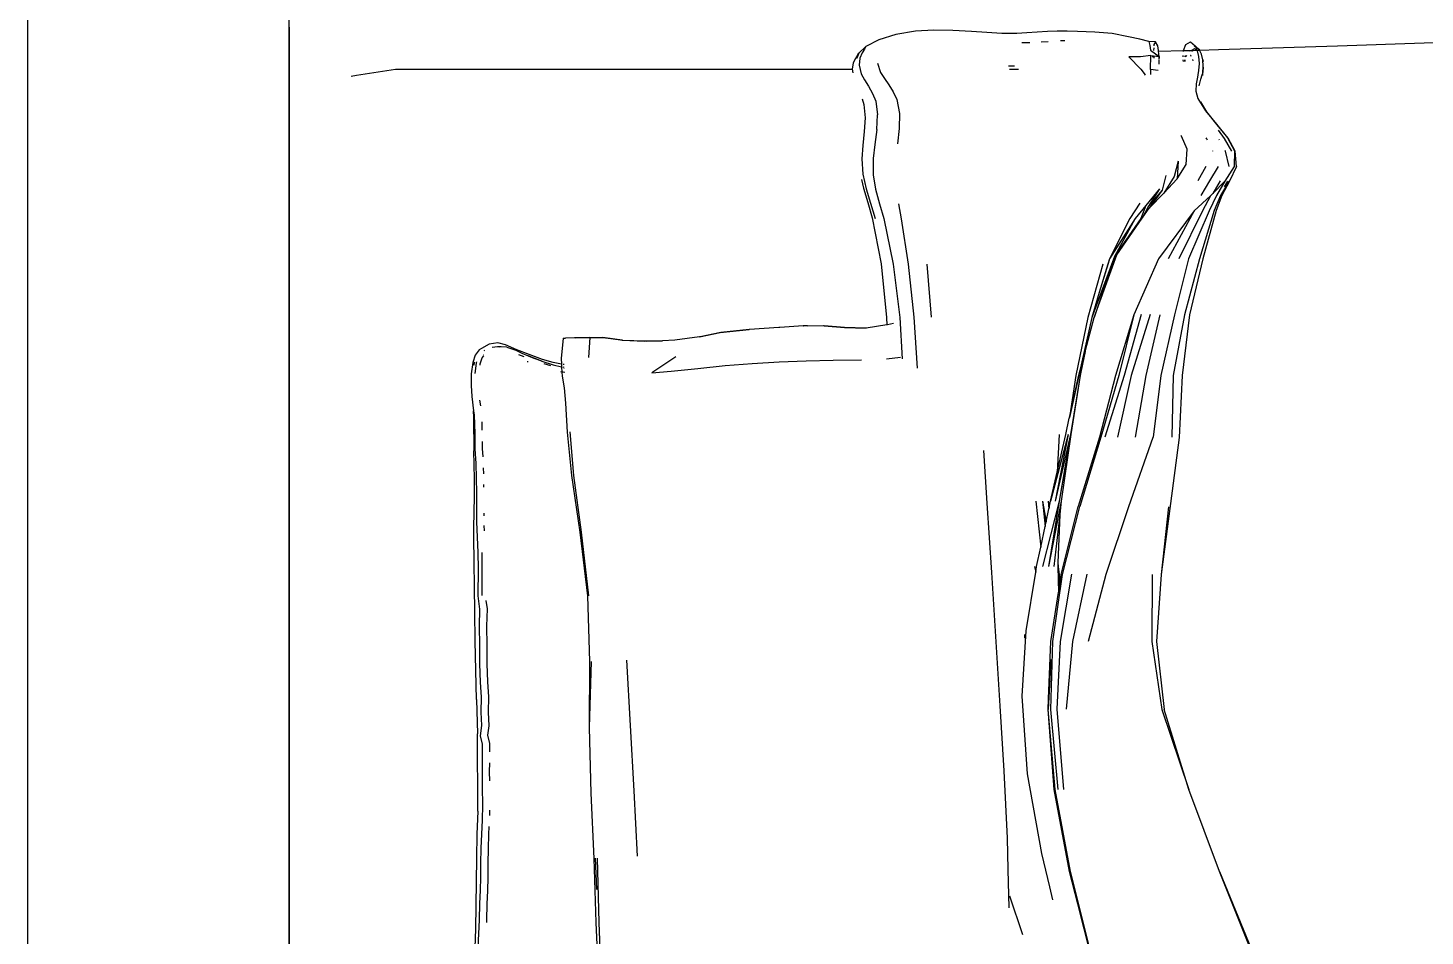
# Model space of a CAD drawing. Header units: millimetres. Extents: x -41292 to 298682, y -22072 to 33155.
# Drawn here: x 25145 to 26214, y -12740 to -12046 of the extents above; entities that cross this region are included whole.
import ezdxf

# ---------------------------------------------------------------- set-up
doc = ezdxf.new("R2010")
doc.units = ezdxf.units.MM
doc.layers.add('벽1', color=2, linetype='Continuous')

# ---------------------------------------------------------------- blocks, each defined once
blk = doc.blocks.new('rmfnasesx')
for p, q in [((52607.9, 1923), (52607.9, 7213)), ((52807.9, 3467.5), (52807.9, 2378.5)), ((53301.4, 3465.1), (53287.2, 3464.2)), ((53315.9, 3464.8), (53301.4, 3465.1)), ((53330.1, 3464), (53315.9, 3464.8)), ((53259.2, 3457.7), (53249.2, 3452.5)), ((53272.2, 3461.7), (53259.2, 3457.7)), ((53287.2, 3464.2), (53272.2, 3461.7)), ((53342, 3463.2), (53330.1, 3464)), ((53353.5, 3462.6), (53342, 3463.2)), ((53364.8, 3462.6), (53353.5, 3462.6)), ((53372.6, 3463), (53364.8, 3462.6)), ((53373.9, 3455.4), (53368.8, 3455.3)), ((53380.4, 3463.6), (53372.6, 3463)), ((53374.7, 3455.4), (53373.9, 3455.4)), ((53388.3, 3464.1), (53380.4, 3463.6)), ((53388.9, 3456.1), (53383.6, 3455.8)), ((53395.7, 3464.2), (53388.3, 3464.1)), ((53403.3, 3464.2), (53395.7, 3464.2)), ((53398.8, 3456.8), (53398.4, 3456.8)), ((53401.6, 3457), (53398.8, 3456.8)), ((53411.3, 3464), (53403.3, 3464.2)), ((53424.5, 3463.6), (53411.3, 3464)), ((53437.9, 3462.5), (53424.5, 3463.6)), ((53450.3, 3459.9), (53437.9, 3462.5)), ((53458.9, 3458.2), (53450.3, 3459.9)), ((53465.9, 3456.5), (53458.9, 3458.2)), ((53471, 3456.1), (53465.9, 3456.5)), ((53465.9, 3456.5), (53466.7, 3453.3)), ((53469.8, 3454.2), (53469.7, 3453.1)), ((53471, 3456.1), (53469.8, 3454.2)), ((53472.7, 3453), (53471, 3456.1)), ((53492.5, 3449.5), (53494.2, 3454.2)), ((53494.2, 3454.2), (53497.7, 3456.2)), ((53497.7, 3456.2), (53501.4, 3453.1)), ((53610.2, 3453.2), (53676.7, 3455.4)), ((53676.7, 3455.4), (53736.4, 3456.9)), ((53241.3, 3443.5), (53239.7, 3440.1)), ((53242.8, 3445.9), (53241.3, 3443.5)), ((53242.4, 3444), (53242.3, 3443.6)), ((53242.4, 3444), (53242.3, 3443.6)), ((53243.2, 3446.1), (53242.4, 3444)), ((53242.8, 3445.9), (53242.4, 3444)), ((53243.8, 3447.4), (53242.5, 3443.6)), ((53242.5, 3443.6), (53243.2, 3446.1)), ((53243.8, 3447.4), (53242.8, 3445.9)), ((53243.2, 3446.1), (53243.8, 3447.4)), ((53249.2, 3452.5), (53243.8, 3447.4)), ((53244.7, 3443.6), (53244.1, 3438.3)), ((53246.4, 3447.7), (53244.7, 3443.6)), ((53248.2, 3450.6), (53246.4, 3447.7)), ((53249.2, 3452.5), (53248.2, 3450.6)), ((53459.5, 3444.8), (53450.6, 3444.6)), ((53450.6, 3444.6), (53459.8, 3435.2)), ((53467.5, 3445.7), (53459.5, 3444.8)), ((53466.7, 3453.3), (53467.1, 3449.7)), ((53467.1, 3449.7), (53473.8, 3445)), ((53467.1, 3435.1), (53467.5, 3445.7)), ((53467.5, 3445.7), (53473.8, 3445)), ((53468.9, 3444.5), (53469, 3445.4)), ((53469.6, 3451.6), (53469.5, 3449.6)), ((53469.6, 3445.4), (53469.7, 3443.7)), ((53473.3, 3449.5), (53472.7, 3453)), ((53473.4, 3449), (53473.3, 3449.5)), ((53473.4, 3449), (53492.5, 3449.5)), ((53473.8, 3445), (53473.4, 3449)), ((53473.8, 3445), (53473.7, 3443.7)), ((53473.8, 3442.8), (53473.8, 3445)), ((53492.2, 3444.7), (53492.1, 3445.7)), ((53492.3, 3448.8), (53492.5, 3449.5)), ((53492.5, 3449.5), (53498.5, 3449.6)), ((53493.9, 3445.8), (53493.2, 3444.8)), ((53493.6, 3445.3), (53493.6, 3444.8)), ((53493.6, 3445.3), (53493.6, 3444.8)), ((53494.8, 3445.8), (53494.2, 3444.8)), ((53498.5, 3449.6), (53497, 3449)), ((53498, 3445.8), (53497.9, 3445.8)), ((53498.4, 3445), (53498, 3445.8)), ((53499.5, 3449.3), (53498.2, 3449)), ((53500.9, 3450.7), (53498.5, 3449.6)), ((53498.5, 3449.6), (53502.4, 3449.7)), ((53499.5, 3449.3), (53498.7, 3449)), ((53499.9, 3449.1), (53499.5, 3449.3)), ((53501.8, 3452), (53500.6, 3452.8)), ((53502.4, 3449.7), (53500.9, 3450.7)), ((53501.4, 3453.1), (53504.6, 3450)), ((53501.4, 3453.1), (53501.8, 3452)), ((53504.6, 3450), (53501.8, 3452)), ((53501.8, 3452), (53502.7, 3449.7)), ((53502.9, 3449.4), (53502.4, 3449.7)), ((53502.4, 3449.7), (53502.7, 3449.7)), ((53502.7, 3449.7), (53504.7, 3449.8)), ((53502.7, 3449.7), (53502.8, 3449.5)), ((53502.8, 3449.5), (53502.9, 3449.4)), ((53502.9, 3449.4), (53503.9, 3444.9)), ((53503.9, 3444.9), (53504.4, 3439.6)), ((53504.7, 3449.8), (53504.6, 3450)), ((53504.7, 3449.8), (53519.3, 3450.2)), ((53506.2, 3446.7), (53504.7, 3449.8)), ((53507.2, 3442.4), (53506.2, 3446.7)), ((53519.3, 3450.2), (53610.2, 3453.2)), ((52859.5, 3430.6), (52889.3, 3435.3)), ((52889.3, 3435.3), (53238.9, 3435.3)), ((53239.7, 3440.1), (53238.9, 3435.3)), ((53238.9, 3435.3), (53239.4, 3432.5)), ((53244.1, 3438.3), (53245.8, 3431.8)), ((53258.1, 3439.9), (53260.6, 3432.8)), ((53260.6, 3432.8), (53263.5, 3428.1)), ((53363, 3437.6), (53358.4, 3437.6)), ((53359.3, 3435.3), (53366.1, 3435.3)), ((53459.8, 3435.2), (53462.3, 3431.9)), ((53473, 3434.3), (53467.1, 3435.1)), ((53467.1, 3435.1), (53467.1, 3431.8)), ((53473.6, 3442.4), (53473.5, 3440.2)), ((53473.7, 3439.1), (53473.8, 3439.8)), ((53473.8, 3439.8), (53473.8, 3442.4)), ((53492.3, 3441.1), (53492.2, 3442.5)), ((53493.2, 3442.5), (53493, 3441.2)), ((53493.3, 3441.2), (53493.4, 3442.5)), ((53493.5, 3442.5), (53493.4, 3441.2)), ((53499.8, 3441.5), (53499.5, 3442.6)), ((53504, 3434.1), (53503.4, 3431)), ((53504.4, 3439.6), (53504, 3434.1)), ((53507.1, 3432.3), (53507.6, 3437.5)), ((53507.2, 3442.4), (53507.5, 3441.1)), ((53507.6, 3437.5), (53507.2, 3442.4)), ((53507.3, 3431.2), (53507.8, 3436.2)), ((53507.8, 3436.2), (53507.8, 3436.8)), ((52855.3, 3429.9), (52859.5, 3430.6)), ((53245.8, 3431.8), (53248.3, 3427.2)), ((53248.3, 3427.2), (53251.4, 3422.2)), ((53251.4, 3422.2), (53254.5, 3416.7)), ((53263.5, 3428.1), (53267, 3423.2)), ((53267, 3423.2), (53270.3, 3417.9)), ((53462.3, 3431.9), (53463.2, 3430.7)), ((53467.1, 3431.8), (53467.1, 3431.1)), ((53502.1, 3423.9), (53501.9, 3418.5)), ((53503.1, 3429), (53502.1, 3423.9)), ((53503.4, 3431), (53503.1, 3429)), ((53504.5, 3422.6), (53505.8, 3427.5)), ((53504.5, 3422.5), (53504.5, 3422.6)), ((53505.8, 3427.5), (53506.7, 3431)), ((53506.7, 3431), (53507.1, 3432.3)), ((53507.1, 3430.5), (53507.2, 3431)), ((53507.2, 3431), (53507.3, 3431.2)), ((53246.5, 3412.6), (53247.7, 3408.2)), ((53254.5, 3416.7), (53256.9, 3410.7)), ((53270.3, 3417.9), (53273, 3412)), ((53273, 3412), (53275, 3401.4)), ((53501.9, 3418.5), (53503.3, 3412.8)), ((53503.3, 3412.8), (53509.2, 3403.3)), ((53247.7, 3408.2), (53248.7, 3398.1)), ((53256.9, 3410.7), (53258.3, 3400.2)), ((53275, 3401.4), (53274.7, 3389.9)), ((53510.3, 3402.6), (53505.8, 3410.3)), ((53509.2, 3403.3), (53517.7, 3393.1)), ((53518.3, 3392.7), (53510.3, 3402.6)), ((53248.7, 3398.1), (53248.1, 3387.5)), ((53257.7, 3389), (53258.3, 3400.2)), ((53517.7, 3393.1), (53526, 3382.7)), ((53526.5, 3382.5), (53518.3, 3392.7)), ((53248.1, 3387.5), (53247, 3376.9)), ((53257.7, 3389), (53256.1, 3377.7)), ((53274.7, 3389.9), (53273.4, 3378.2)), ((53490.8, 3383.9), (53490.5, 3384.4)), ((53495.2, 3374.1), (53490.8, 3383.9)), ((53510.4, 3381.9), (53509.9, 3382.6)), ((53510.8, 3380.9), (53510.4, 3381.9)), ((53519.3, 3388.5), (53519.2, 3388.5)), ((53523.8, 3382.3), (53519.3, 3388.5)), ((53520.1, 3380.8), (53519.8, 3381.5)), ((53529.4, 3372.5), (53523.8, 3382.3)), ((53526, 3382.7), (53531.4, 3372.7)), ((53532.1, 3372.6), (53526.5, 3382.5)), ((53247, 3376.9), (53246.3, 3366.7)), ((53256.1, 3377.7), (53254.8, 3366.9)), ((53494.5, 3362.3), (53495.2, 3374.1)), ((53515, 3372.4), (53514.8, 3372.8)), ((53524.7, 3372.4), (53524.3, 3373.1)), ((53527.4, 3360.7), (53524.7, 3372.4)), ((53531.4, 3372.7), (53531.2, 3360.7)), ((53532.9, 3360.7), (53532.1, 3372.6)), ((53246.3, 3366.7), (53247.1, 3354.8)), ((53254.8, 3366.9), (53255, 3354.5)), ((53488.3, 3364.9), (53485.4, 3353)), ((53488.3, 3364.9), (53487.7, 3351.3)), ((53487.7, 3351.3), (53494.5, 3362.3)), ((53509.4, 3360.8), (53503.4, 3349.8)), ((53519, 3360.7), (53512.4, 3349.7)), ((53531.2, 3360.7), (53524.1, 3349.5)), ((53532.9, 3360.7), (53527.7, 3349.6)), ((53245.9, 3350.9), (53247.6, 3344.2)), ((53247.1, 3354.8), (53249.5, 3343.7)), ((53255, 3354.5), (53256.8, 3343.3)), ((53478.9, 3354), (53476.2, 3342.6)), ((53485.4, 3353), (53477.5, 3340.4)), ((53477.5, 3340.4), (53487.7, 3351.3)), ((53512.4, 3349.7), (53505.7, 3338.6)), ((53520.4, 3349.7), (53514.8, 3340.1)), ((53524.1, 3349.5), (53514.8, 3340.1)), ((53524.1, 3349.5), (53517.8, 3338.5)), ((53527.3, 3349.5), (53520.7, 3338.6)), ((53527.7, 3349.6), (53521.8, 3338.6)), ((53526, 3349.5), (53523.5, 3345.2)), ((53247.6, 3344.2), (53250.9, 3333.1)), ((53249.5, 3343.7), (53252.9, 3332.7)), ((53256.8, 3343.3), (53259.8, 3332.3)), ((53474.1, 3343.6), (53463.5, 3331)), ((53474.1, 3343.6), (53465.6, 3330.5)), ((53476.2, 3342.6), (53465.6, 3330.5)), ((53476.2, 3342.6), (53466.2, 3329)), ((53466.2, 3329), (53477.5, 3340.4)), ((53513.1, 3338.4), (53500.7, 3326.8)), ((53513.1, 3338.4), (53506.9, 3326.9)), ((53517.8, 3338.5), (53512.1, 3326.9)), ((53514.8, 3340.1), (53513.1, 3338.4)), ((53520.7, 3338.6), (53515.8, 3327)), ((53521.8, 3338.6), (53517.4, 3327)), ((53250.9, 3333.1), (53254.2, 3321.4)), ((53252.9, 3332.7), (53256.4, 3321.1)), ((53259.8, 3332.3), (53263, 3320.9)), ((53274.2, 3332.1), (53276.3, 3320.7)), ((53459.1, 3332.6), (53451.3, 3321)), ((53463.5, 3331), (53455.5, 3321)), ((53463.5, 3331), (53459.7, 3321.1)), ((53465.6, 3330.5), (53460.7, 3321.2)), ((53460.7, 3321.2), (53466.2, 3329)), ((53500.7, 3326.8), (53473.4, 3290.2)), ((53500.7, 3326.8), (53480.7, 3290.2)), ((53506.9, 3326.9), (53488.8, 3290.2)), ((53512.1, 3326.9), (53496.3, 3290.2)), ((53515.8, 3327), (53504.7, 3290.2)), ((53517.4, 3327), (53507.3, 3290.1)), ((53254.2, 3321.4), (53261.1, 3286.2)), ((53263, 3320.9), (53270.2, 3286.1)), ((53276.3, 3320.7), (53281.7, 3286.1)), ((53455.5, 3321), (53435.8, 3290.1)), ((53451.3, 3321), (53435.8, 3290.1)), ((53459.7, 3321.1), (53439.6, 3291.9)), ((53455.5, 3321), (53439.6, 3291.9)), ((53441.4, 3293.1), (53460.7, 3321.2)), ((53261.1, 3286.2), (53265.2, 3245.2)), ((53270.2, 3286.1), (53275.2, 3245.3)), ((53281.7, 3286.1), (53286.1, 3245.4)), ((53295.9, 3286.1), (53299.2, 3245.4)), ((53430.8, 3286.1), (53419.2, 3245.2)), ((53439.6, 3291.9), (53422.3, 3245.2)), ((53424.1, 3245.3), (53441.4, 3293.1)), ((53439.6, 3291.9), (53424.1, 3245.3)), ((53434.8, 3286.6), (53428, 3264.4)), ((53434.5, 3286.1), (53428, 3264.4)), ((53435.8, 3290.1), (53434.5, 3286.1)), ((53434.8, 3286.6), (53434.5, 3286.1)), ((53435.8, 3290.1), (53434.8, 3286.6)), ((53441.4, 3293.1), (53439.6, 3291.9)), ((53473.4, 3290.2), (53454.3, 3247.3)), ((53496.3, 3290.2), (53485.6, 3247.3)), ((53504.7, 3290.2), (53493.3, 3247.2)), ((53507.3, 3290.1), (53497.1, 3247.2)), ((53428, 3264.4), (53422.3, 3245.2)), ((53265.2, 3245.2), (53265.2, 3245.1)), ((53265.2, 3245.1), (53265.4, 3239.7)), ((53265.2, 3245.1), (53265.4, 3239.7)), ((53270.5, 3240.6), (53265.8, 3239.7)), ((53275.2, 3245.3), (53277, 3213.5)), ((53286.1, 3245.4), (53288.6, 3206.5)), ((53419.2, 3245.2), (53410, 3200.9)), ((53422.3, 3245.2), (53412.2, 3201)), ((53417.1, 3219.3), (53424.1, 3245.3)), ((53454.3, 3247.3), (53440.5, 3200.9)), ((53454.3, 3247.3), (53442.9, 3200.9)), ((53459.9, 3247.4), (53447, 3200.9)), ((53467, 3247.4), (53452.3, 3200.9)), ((53474.4, 3247.3), (53463.5, 3200.9)), ((53485.6, 3247.3), (53475, 3200.9)), ((53493.3, 3247.2), (53484.5, 3200.9)), ((53497.1, 3247.2), (53491.4, 3200.8)), ((53026.4, 3229.7), (53019.5, 3229.5)), ((53026.7, 3229.7), (53026.4, 3229.7)), ((53026.7, 3229.7), (53038.7, 3230)), ((53038, 3229.9), (53026.7, 3229.7)), ((53038, 3229.9), (53036.9, 3214.6)), ((53048.1, 3229.8), (53038, 3229.9)), ((53038.7, 3230), (53048.1, 3229.9)), ((53062.9, 3227.9), (53048.1, 3229.9)), ((53054, 3228.8), (53048.1, 3229.8)), ((53121.9, 3230.5), (53103.2, 3227.9)), ((53121.9, 3230.5), (53137.9, 3233.7)), ((53122.4, 3230.5), (53121.9, 3230.5)), ((53138.4, 3233.7), (53122.4, 3230.5)), ((53137.9, 3233.7), (53159.9, 3236)), ((53159.9, 3236), (53138.4, 3233.7)), ((53160.3, 3236), (53159.9, 3236)), ((53182.6, 3237.7), (53160.3, 3236)), ((53183.4, 3237.7), (53182.6, 3237.7)), ((53201.3, 3238.9), (53183.4, 3237.7)), ((53201.3, 3238.9), (53201.5, 3238.9)), ((53201.7, 3238.9), (53201.5, 3238.9)), ((53204.6, 3238.9), (53201.7, 3238.9)), ((53204.6, 3238.9), (53216.7, 3239)), ((53216.7, 3239), (53217.5, 3238.9)), ((53217.5, 3238.9), (53233, 3237.5)), ((53232.9, 3237.5), (53217.5, 3238.9)), ((53249.2, 3237), (53232.9, 3237.5)), ((53233, 3237.5), (53249.5, 3237.1)), ((53249.5, 3237.1), (53249.2, 3237)), ((53265.4, 3239.7), (53249.5, 3237.1)), ((53265.8, 3239.7), (53265.4, 3239.7)), ((53265.4, 3239.7), (53265.4, 3239.7)), ((52953.3, 3220.4), (52950.2, 3216.4)), ((52955, 3221.6), (52953.3, 3220.4)), ((52961, 3224.9), (52955, 3221.6)), ((52957.5, 3219.9), (52956.8, 3219.6)), ((52957.5, 3219.9), (52956.8, 3219.6)), ((52967.5, 3225.8), (52961, 3224.9)), ((52967.4, 3222.8), (52963.3, 3222.3)), ((52967.4, 3222.8), (52963.3, 3222.3)), ((52970.2, 3222.7), (52967.4, 3222.8)), ((52968.5, 3222.6), (52967.4, 3222.8)), ((52973.6, 3224.3), (52967.5, 3225.8)), ((52974.6, 3222.5), (52970.2, 3222.7)), ((52982.2, 3220.5), (52973.6, 3224.3)), ((52974.6, 3222.5), (52981.5, 3220.2)), ((52981.5, 3220.2), (52986.1, 3218)), ((52991.7, 3216.9), (52982.2, 3220.5)), ((53017.5, 3229.4), (53016, 3213.9)), ((53017.5, 3229.4), (53019.4, 3229.5)), ((53019.5, 3229.5), (53019.4, 3229.5)), ((53063.3, 3227.7), (53054, 3228.8)), ((53062.9, 3227.9), (53080.2, 3227.2)), ((53080.2, 3227.2), (53063.3, 3227.7)), ((53081.2, 3227.1), (53080.2, 3227.2)), ((53081.2, 3227.1), (53093.6, 3227.5)), ((53082, 3227.1), (53081.2, 3227.1)), ((53093.6, 3227.5), (53082, 3227.1)), ((53103.2, 3227.9), (53093.6, 3227.5)), ((53412.2, 3201), (53417.1, 3219.3)), ((53417.1, 3219.3), (53415.1, 3209.5)), ((52948.4, 3210.9), (52947.3, 3202.2)), ((52950.2, 3216.4), (52948.4, 3210.9)), ((52949.3, 3208.7), (52950.1, 3211.4)), ((52950.3, 3202.3), (52951.2, 3210.4)), ((52951.2, 3210.4), (52951.5, 3211.2)), ((52954, 3208.8), (52954.1, 3209.9)), ((52954.1, 3209.9), (52955.6, 3214.4)), ((52955.6, 3214.4), (52956.8, 3216)), ((52956.7, 3216.4), (52956.5, 3216.3)), ((52983.5, 3217), (52987.6, 3215.4)), ((52986.1, 3218), (52990.9, 3216)), ((52990.7, 3211.2), (52990.1, 3211.4)), ((53001.3, 3211.9), (52990.9, 3216)), ((52990.9, 3216), (52996.5, 3213.7)), ((53001.7, 3213.2), (52991.7, 3216.9)), ((53003.1, 3211), (52996.5, 3213.7)), ((53001.3, 3211.9), (53010, 3209.1)), ((53010, 3210.8), (53001.7, 3213.2)), ((53008.1, 3208.3), (53003.1, 3209.7)), ((53016.3, 3209.5), (53010, 3210.8)), ((53010, 3209.1), (53016.4, 3207.4)), ((53016, 3213.9), (53016.3, 3209.5)), ((53016.3, 3209.5), (53016.4, 3207.4)), ((53018.1, 3209.2), (53017.6, 3209.3)), ((53018.4, 3209.2), (53018.1, 3209.2)), ((53103.8, 3215.2), (53085.6, 3203)), ((53120.6, 3206.1), (53141.5, 3208.4)), ((53141.5, 3208.4), (53162.4, 3210.1)), ((53162.4, 3210.1), (53183, 3211.3)), ((53183, 3211.3), (53203.5, 3212)), ((53203.5, 3212), (53224.4, 3212.5)), ((53224.4, 3212.5), (53245.9, 3212.8)), ((53265, 3213.7), (53275.9, 3215)), ((53415.1, 3209.5), (53413.3, 3200.9)), ((53415.1, 3209.5), (53413.3, 3200.9)), ((52947.3, 3202.2), (52947.1, 3193.2)), ((53016.7, 3203.5), (53015.9, 3203.7)), ((53016.4, 3207.4), (53016.7, 3203.5)), ((53016.7, 3203.5), (53016.9, 3200.4)), ((53016.9, 3200.4), (53018.3, 3191.3)), ((53017.6, 3203.3), (53017.2, 3203.4)), ((53018.5, 3207), (53017.5, 3207.2)), ((53018.8, 3203.2), (53017.6, 3203.3)), ((53018.4, 3206.2), (53018.1, 3206.2)), ((53085.6, 3203), (53100.4, 3204.1)), ((53100.4, 3204.1), (53120.6, 3206.1)), ((53405.1, 3168.7), (53412.2, 3201)), ((53410, 3200.9), (53405.1, 3168.7)), ((53412.3, 3200.9), (53405.1, 3168.7)), ((53413.3, 3200.9), (53405.9, 3155.8)), ((53413.3, 3200.9), (53406.2, 3155.8)), ((53440.5, 3200.9), (53428.2, 3153.6)), ((53442.9, 3200.9), (53429.2, 3153.7)), ((53447, 3200.9), (53432.1, 3153.7)), ((53452.3, 3200.9), (53442, 3153.7)), ((53463.5, 3200.9), (53455.5, 3153.7)), ((53475, 3200.9), (53469.2, 3153.7)), ((53484.5, 3200.9), (53483.4, 3153.6)), ((53491.4, 3200.8), (53489.2, 3153.5)), ((52947.1, 3193.2), (52947.7, 3184.9)), ((53018.3, 3191.3), (53019.4, 3179.6)), ((52947.7, 3184.9), (52949.1, 3173.9)), ((52954.5, 3177.7), (52953.9, 3181.9)), ((53019.4, 3179.6), (53020.6, 3157.6)), ((52949.3, 3168.6), (52949.1, 3173.9)), ((52949.1, 3173.9), (52949.5, 3170.5)), ((52949.3, 3156), (52949.3, 3168.6)), ((52949.5, 3170.5), (52950, 3156.5)), ((52955.7, 3158.9), (52955.5, 3165.5)), ((53402.3, 3155.8), (53405, 3168.2)), ((53405.1, 3168.7), (53405, 3168.2)), ((52949.3, 3156), (52949.3, 3143.2)), ((52950, 3156.5), (52950.1, 3144.8)), ((53020.6, 3157.6), (53023.9, 3124.3)), ((53022.7, 3157.7), (53025.5, 3124.4)), ((53404.2, 3155.8), (53390.7, 3104.6)), ((53404.2, 3155.8), (53394.1, 3104.6)), ((53405.9, 3155.8), (53394.1, 3104.6)), ((53397.3, 3155.8), (53395.7, 3126.9)), ((53395.7, 3126.9), (53402.3, 3155.8)), ((53405.9, 3155.8), (53397.2, 3104.6)), ((53406.2, 3155.8), (53397.2, 3104.6)), ((53406.2, 3155.8), (53398.8, 3104.6)), ((52950.1, 3144.8), (52950.7, 3133.6)), ((52955.9, 3145), (52955.9, 3150.3)), ((52956.3, 3138.7), (52955.9, 3145)), ((53428.2, 3153.6), (53411.9, 3100.5)), ((53429.2, 3153.7), (53413.2, 3100.5)), ((53450.5, 3100.6), (53469.2, 3153.7)), ((53489.2, 3153.5), (53475.3, 3048.6)), ((52949.8, 3121.7), (52949.3, 3143.2)), ((52950.7, 3133.6), (52951, 3122.2)), ((53339.3, 3143.5), (53341.8, 3103.1)), ((52956.8, 3125.5), (52956.7, 3130.2)), ((53023.9, 3124.3), (53030.4, 3081.1)), ((53025.5, 3124.4), (53031.4, 3081.1)), ((53390.7, 3104.6), (53395.7, 3126.9)), ((52949.8, 3108.2), (52949.8, 3121.7)), ((52951, 3122.2), (52951.2, 3111)), ((52957, 3115.4), (52956.9, 3117.5)), ((52949.3, 3084.3), (52949.8, 3108.2)), ((52951.2, 3111), (52951.3, 3099.8)), ((53341.8, 3103.1), (53345.5, 3050.1)), ((53379.5, 3104.6), (53383.1, 3069.4)), ((53384.5, 3104.6), (53387.3, 3088.9)), ((53384.5, 3104.6), (53386.5, 3085.2)), ((53397.2, 3104.6), (53384.5, 3054.8)), ((53388.9, 3104.6), (53389.4, 3098.8)), ((53388.9, 3104.6), (53389.6, 3099.7)), ((53398.8, 3104.6), (53389.2, 3054.8)), ((53397.2, 3104.6), (53389.2, 3054.8)), ((53389.6, 3099.7), (53390.7, 3104.6)), ((53398.8, 3104.6), (53397.7, 3094.6)), ((52951.3, 3099.8), (52951.3, 3088.8)), ((52957.1, 3093.4), (52957.1, 3095.4)), ((53387.3, 3088.9), (53389.4, 3098.8)), ((53389.4, 3098.8), (53389.6, 3099.7)), ((53397.7, 3094.6), (53393.2, 3054.8)), ((53397.7, 3094.6), (53396.3, 3057.6)), ((53398.9, 3048.7), (53411.9, 3100.5)), ((53399.8, 3048.7), (53413.2, 3100.5)), ((53433.2, 3048.8), (53450.5, 3100.6)), ((53481, 3100.4), (53475.3, 3048.6)), ((52949.3, 3077.2), (52949.3, 3084.3)), ((52951.3, 3088.8), (52952.3, 3065.4)), ((52957.4, 3082.1), (52957.2, 3086.1)), ((53030.4, 3081.1), (53036.3, 3032.2)), ((53031.4, 3081.1), (53037, 3032.2)), ((53383.1, 3069.4), (53386.5, 3085.2)), ((53386.5, 3085.2), (53387.3, 3088.9)), ((52950.1, 3019.9), (52949.3, 3077.2)), ((53380, 3054.8), (53383.1, 3069.4)), ((52952.3, 3065.4), (52952.5, 3052.9)), ((52955.3, 3065.4), (52955.4, 3052.9)), ((52952.5, 3052.9), (52952.4, 3032.3)), ((52955.4, 3052.9), (52955.3, 3032.6)), ((53345.5, 3050.1), (53351.9, 2948.2)), ((53372.1, 3005.5), (53379.3, 3050.3)), ((53378.4, 3054.7), (53379.3, 3050.3)), ((53379.3, 3050.3), (53380, 3054.8)), ((53392.3, 2997.4), (53399.8, 3048.7)), ((53396.3, 3055.9), (53396.2, 3054.7)), ((53396.2, 3054.7), (53396.8, 3034.9)), ((53396.3, 3057.6), (53396.4, 3054.7)), ((53396.3, 3057.6), (53396.3, 3055.9)), ((53396.3, 3055.9), (53396.4, 3054.7)), ((53396.4, 3054.7), (53396.9, 3035.6)), ((53396.4, 3054.7), (53397.9, 3042)), ((53397.9, 3042), (53398.9, 3048.7)), ((53398.2, 2997.4), (53406.9, 3048.8)), ((53407.6, 2997.4), (53418.8, 3048.8)), ((53419.6, 2997.5), (53433.2, 3048.8)), ((53468.4, 3048.7), (53468.3, 2997.3)), ((53475.3, 3048.6), (53471.7, 2997.2)), ((53396.9, 3035.6), (53397.9, 3042)), ((52952.4, 3032.3), (52953.7, 3022.1)), ((52959.6, 3022.4), (52958.7, 3028.7)), ((53036.3, 3032.2), (53037.8, 2982)), ((53391, 2997.3), (53396.8, 3034.9)), ((53396.8, 3034.9), (53396.9, 3035.6)), ((52950.2, 2997.5), (52950.1, 3019.9)), ((52953.7, 3022.1), (52953.2, 3009.1)), ((52959.1, 3009), (52959.6, 3022.4)), ((52953.2, 3009.1), (52953.6, 2994.3)), ((52959.4, 2994.3), (52959.1, 3009)), ((53369, 2955.6), (53372.1, 3005.5)), ((52951.3, 2953), (52950.2, 2997.5)), ((52953.6, 2994.3), (52953.7, 2980.3)), ((52959.5, 2980.3), (52959.4, 2994.3)), ((53370.6, 3002.6), (53370.7, 3001.7)), ((53370.7, 3001.7), (53370.7, 2999.8)), ((53389.2, 2953.4), (53391, 2997.3)), ((53390.8, 2945.4), (53392.3, 2997.4)), ((53395.8, 2945.5), (53398.2, 2997.4)), ((53402.8, 2945.5), (53407.6, 2997.4)), ((53468.3, 2997.3), (53475.8, 2945.3)), ((53471.7, 2997.2), (53477.6, 2945.2)), ((53390.9, 2982.9), (53390.9, 2983.6)), ((52953.7, 2980.3), (52954, 2966.1)), ((52959.9, 2966.5), (52959.5, 2980.3)), ((53039.1, 2982), (53037.6, 2931.5)), ((53037.8, 2982), (53037.6, 2931.5)), ((53066.2, 2983.1), (53068.9, 2933.1)), ((53390.9, 2982.9), (53388.9, 2945.4)), ((53389.2, 2953.4), (53390.9, 2982.9)), ((52954, 2966.1), (52954.9, 2954.8)), ((52960.7, 2955), (52959.9, 2966.5)), ((52951.3, 2953), (52952, 2926.6)), ((52954.9, 2954.8), (52954.6, 2943.2)), ((52960.4, 2943.3), (52960.7, 2955)), ((53373.1, 2896), (53369, 2955.6)), ((53388.8, 2945.4), (53389.2, 2953.4)), ((53388.9, 2945.4), (53389.2, 2953.4)), ((52954.6, 2943.2), (52955.1, 2933.1)), ((52961, 2932.8), (52960.4, 2943.3)), ((53351.9, 2948.2), (53354.9, 2898.3)), ((53393.5, 2884.1), (53388.8, 2945.4)), ((53394.2, 2884.2), (53388.9, 2945.4)), ((53396.5, 2884.2), (53390.8, 2945.4)), ((53400.8, 2884.2), (53395.8, 2945.5)), ((53475.8, 2945.3), (53496.5, 2884.1)), ((53496.5, 2884.1), (53477.6, 2945.2)), ((52955.1, 2933.1), (52954.1, 2925.2)), ((52960, 2925.6), (52961, 2932.8)), ((53037.6, 2931.5), (53038.9, 2881.4)), ((53068.9, 2933.1), (53071.6, 2883.1)), ((52952.2, 2867.6), (52952, 2926.6)), ((52954.1, 2925.2), (52955.7, 2918.8)), ((52961.5, 2919.4), (52960, 2925.6)), ((52961.5, 2912.9), (52961.5, 2919.4)), ((52955.6, 2909.6), (52955.5, 2897.6)), ((52955.7, 2918.8), (52955.6, 2909.6)), ((52961.3, 2897.6), (52961.4, 2904.4)), ((53354.9, 2898.3), (53357.4, 2846.8)), ((52955.5, 2897.6), (52955.7, 2885.6)), ((52961.4, 2890.6), (52961.3, 2897.6)), ((53383.9, 2835), (53373.1, 2896)), ((52955.7, 2885.6), (52955.8, 2872.4)), ((53038.9, 2881.4), (53041, 2831.4)), ((53071.6, 2883.1), (53074.3, 2833)), ((53405.2, 2821.3), (53393.5, 2884.1)), ((53406, 2821.3), (53394.2, 2884.2)), ((53520, 2821.3), (53496.5, 2884.1)), ((52952.2, 2867.6), (52951.6, 2850)), ((52955.8, 2872.4), (52955.5, 2860.5)), ((52961.4, 2864.2), (52961.5, 2868.2)), ((52955.5, 2860.5), (52955, 2849.9)), ((52960.8, 2849.6), (52961.1, 2855.7)), ((52951.6, 2850), (52951.2, 2831.5)), ((52955, 2849.9), (52954.6, 2839.1)), ((52960.4, 2839), (52960.8, 2849.6)), ((53357.4, 2846.8), (53358, 2822.9)), ((52954.6, 2839.1), (52954.4, 2827.4)), ((52960.3, 2827.4), (52960.4, 2839)), ((53390, 2809.7), (53383.9, 2835)), ((52951.2, 2831.5), (52950.4, 2777.2)), ((52954.4, 2827.4), (52954.4, 2816.9)), ((52960.2, 2816.9), (52960.3, 2827.4)), ((53041, 2831.4), (53042.6, 2782.3)), ((53042.2, 2831.5), (53043.1, 2807.5)), ((53043.6, 2831.5), (53045, 2782.4)), ((52954.4, 2816.9), (52954.1, 2806.8)), ((52960, 2806.6), (52960.2, 2816.9)), ((53358, 2822.9), (53358.7, 2793.6)), ((53411.5, 2796.5), (53405.2, 2821.3)), ((53422, 2757.4), (53406, 2821.3)), ((53545.4, 2757.5), (53520, 2821.3)), ((53520, 2821.3), (53546.3, 2757.4)), ((52954.1, 2806.8), (52953.7, 2796.8)), ((52959.5, 2796.6), (52960, 2806.6)), ((53359.2, 2802.7), (53369.3, 2773.1)), ((53392.4, 2799.7), (53390, 2809.7)), ((52953.7, 2796.8), (52953.4, 2784.3)), ((52959.2, 2784.1), (52959.5, 2796.6)), ((53421.4, 2757.3), (53411.5, 2796.5)), ((52953.4, 2784.3), (52952.4, 2763.1)), ((52959.1, 2782.3), (52959.2, 2784.1)), ((53042.6, 2782.3), (53044.6, 2738.1)), ((53045, 2782.4), (53046.7, 2738.2)), ((52950.4, 2777.2), (52950, 2763.3))]:
    blk.add_line(p, q)

msp = doc.modelspace()

# ---------------------------------------------------------------- linework, layer by layer
at = {"layer": '벽1'}
for p, q in [((25144.67, -13589.42), (25144.67, -8299.42)), ((25344.67, -13389.42), (25344.67, -8499.42))]:
    msp.add_line(p, q, dxfattribs=at)

# ---------------------------------------------------------------- block references
msp.add_blockref('rmfnasesx', (-27463.27, -15512.43))

doc.saveas('drawing.dxf')
